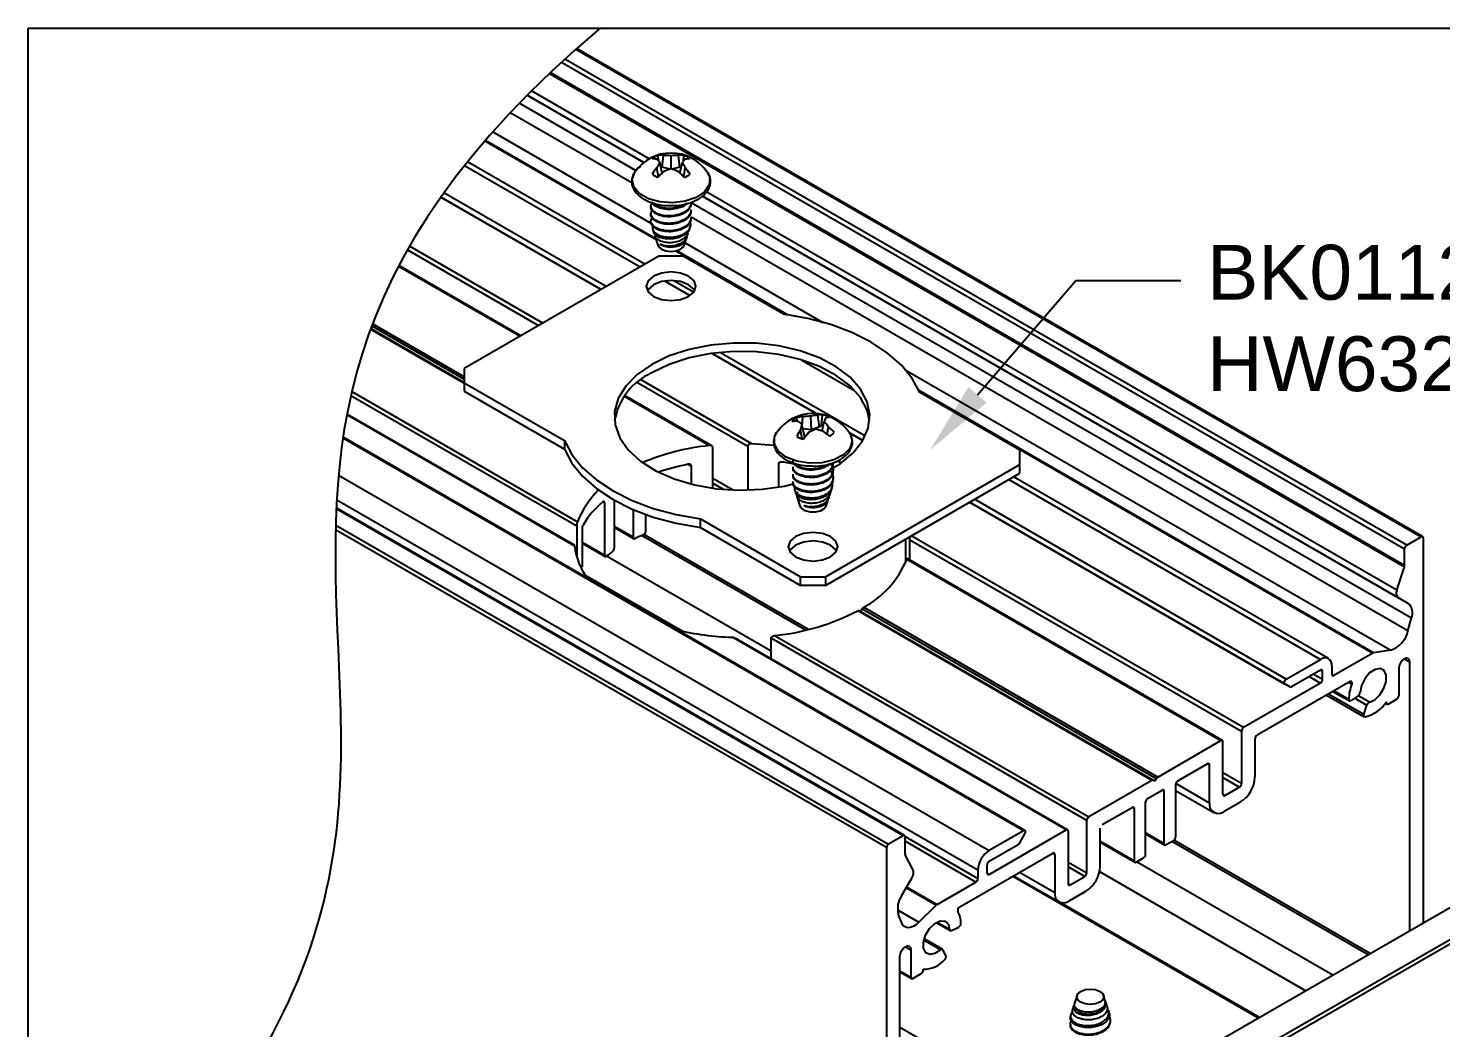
# Model space of a CAD drawing. Extents: x 0 to 7.35, y -6.94 to 0.
# Drawn here: x 0 to 4.839, y -3.426 to 0 of the extents above; entities that cross this region are included whole.
import ezdxf
from ezdxf import colors
from ezdxf.entities.mleader import LeaderData, LeaderLine
from ezdxf.math import Vec2, Vec3

# ---------------------------------------------------------------- set-up
doc = ezdxf.new("R2010")
doc.units = 0
doc.header["$LTSCALE"] = 0.5
doc.header["$MEASUREMENT"] = 0
for name, color, linetype in [('Dimension', 10, 'CONTINUOUS'), ('End Cap', 92, 'CONTINUOUS'), ('FAB DWG', 221, 'CONTINUOUS'), ('Hardware', 242, 'CONTINUOUS'), ('Housing', 150, 'CONTINUOUS')]:
    doc.layers.add(name, color=color, linetype=linetype)
doc.layers.add('Text-Unprinted', color=131, linetype='CONTINUOUS', plot=False)
doc.styles.get("Standard").update_dxf_attribs({"font": 'arial.ttf'})

msp = doc.modelspace()

# ---------------------------------------------------------------- linework, layer by layer
at = {"layer": 'Dimension', "transparency": 16777216}
msp.add_open_spline([(1.9588, 0), (1.0103, -0.8014), (1.0552, -2.1288), (1.1245, -3.4454), (0, -4.4331)], degree=3, dxfattribs=at)
at = {"layer": 'End Cap', "transparency": 16777216}
for p, q in [((5.9218, -2.4069), (4.0974, -3.4601)), ((4.1915, -3.5144), (6.0126, -2.4631)), ((6.0196, -2.4753), (4.1985, -3.5266))]:
    msp.add_line(p, q, dxfattribs=at)
at = {"layer": 'Hardware', "transparency": 16777216}
for p, q in [((2.1586, -0.5093), (2.1534, -0.4788)), ((2.1717, -0.4962), (2.1631, -0.4595)), ((2.1718, -0.4764), (2.1663, -0.4732)), ((2.1718, -0.4764), (2.1763, -0.4357)), ((2.1993, -0.4829), (2.1718, -0.4764)), ((2.2021, -0.482), (2.2021, -0.437)), ((2.2325, -0.4764), (2.205, -0.4829)), ((2.2325, -0.4764), (2.228, -0.4357)), ((2.2379, -0.4732), (2.2325, -0.4764)), ((2.2326, -0.4962), (2.2411, -0.4595)), ((2.2439, -0.4565), (2.2475, -0.4361)), ((2.2456, -0.5093), (2.2508, -0.4788)), ((2.3263, -0.4927), (2.3276, -0.4947)), ((2.1331, -0.6095), (2.1331, -0.6127)), ((2.2711, -0.5999), (2.2711, -0.5967)), ((2.2711, -0.6254), (2.2711, -0.6222)), ((2.1331, -0.635), (2.1331, -0.6382)), ((2.2711, -0.6509), (2.2711, -0.6478)), ((2.1393, -0.6899), (2.1423, -0.699)), ((2.1463, -0.7112), (2.1569, -0.7436)), ((2.2473, -0.7436), (2.254, -0.7232)), ((2.2566, -0.7152), (2.261, -0.7018)), ((2.2662, -0.6862), (2.268, -0.6804)), ((2.1597, -0.7813), (1.4933, -1.1659)), ((2.2446, -0.7813), (2.1597, -0.7813)), ((2.588, -0.9795), (2.2446, -0.7813)), ((1.4933, -1.1659), (1.4933, -1.2442)), ((1.4933, -1.2149), (1.8367, -1.4131)), ((1.4933, -1.2442), (1.8367, -1.4425)), ((3.3971, -1.4465), (3.0537, -1.2483)), ((2.6347, -1.3472), (2.6314, -1.3345)), ((2.6513, -1.3624), (2.6537, -1.3318)), ((2.6827, -1.3767), (2.6809, -1.3301)), ((2.7102, -1.3662), (2.7045, -1.3262)), ((2.7172, -1.3603), (2.7206, -1.3246)), ((2.7194, -1.3803), (2.7266, -1.348)), ((2.6512, -1.4071), (2.6453, -1.3765)), ((2.6594, -1.3965), (2.6499, -1.3565)), ((2.6827, -1.3767), (2.6539, -1.3732)), ((2.6594, -1.3965), (2.6552, -1.4082)), ((2.7102, -1.3662), (2.6827, -1.3767)), ((2.7172, -1.3603), (2.7102, -1.3662)), ((2.7372, -1.392), (2.741, -1.3659)), ((1.8367, -1.4131), (1.8367, -1.4425)), ((3.3971, -1.5248), (3.3971, -1.4465)), ((2.7307, -1.8801), (3.3971, -1.4955)), ((2.7573, -1.4934), (2.7573, -1.4902)), ((2.6193, -1.503), (2.6193, -1.5062)), ((2.6193, -1.5285), (2.6193, -1.5317)), ((2.7307, -1.9094), (3.3971, -1.5248)), ((2.7573, -1.5189), (2.7573, -1.5158)), ((2.7573, -1.5445), (2.7573, -1.5413)), ((2.6193, -1.554), (2.6193, -1.56)), ((2.6257, -1.5833), (2.6287, -1.5925)), ((2.7425, -1.6087), (2.7469, -1.5953)), ((2.752, -1.5798), (2.7539, -1.5739)), ((2.6327, -1.6047), (2.6431, -1.6364)), ((2.7335, -1.6364), (2.7399, -1.6167)), ((2.3024, -1.6819), (2.6458, -1.8801)), ((2.3024, -1.7112), (2.3024, -1.6819)), ((2.3024, -1.7112), (2.6458, -1.9094)), ((2.6458, -1.8801), (2.7307, -1.8801)), ((2.6458, -1.9094), (2.6458, -1.8801)), ((2.7307, -1.8801), (2.7307, -1.9094)), ((2.7307, -1.9094), (2.6458, -1.9094)), ((3.5932, -3.3146), (3.5844, -3.3416)), ((3.6896, -3.3329), (3.6836, -3.3146)), ((3.6956, -3.351), (3.6906, -3.3359)), ((3.5715, -3.381), (3.5706, -3.3836)), ((3.581, -3.352), (3.5774, -3.3631)), ((3.5864, -3.3538), (3.5864, -3.3546)), ((3.7026, -3.3724), (3.7001, -3.3649)), ((3.5694, -3.4136), (3.5694, -3.4168)), ((3.7074, -3.4041), (3.7074, -3.4009))]:
    msp.add_line(p, q, dxfattribs=at)
at = {"layer": 'Hardware', "transparency": 16777216, "flags": 128}
for points in [[(2.3276, -0.4947), (2.3348, -0.5118), (2.333, -0.5372), (2.317, -0.5609), (2.2886, -0.5802), (2.2507, -0.5932), (2.2077, -0.5985), (2.164, -0.5953), (2.1244, -0.5842), (2.0933, -0.5662), (2.074, -0.5434), (2.0685, -0.5182), (2.0775, -0.4933), (2.0779, -0.4927)], [(2.1569, -0.7436), (2.1596, -0.7489), (2.1696, -0.7575)], [(2.1696, -0.7575), (2.1845, -0.7632), (2.2021, -0.7653), (2.2197, -0.7632), (2.2347, -0.7575), (2.2446, -0.7489), (2.2473, -0.7436)], [(2.142, -0.8496), (2.1236, -0.8656), (2.1171, -0.8843), (2.1236, -0.9031), (2.142, -0.919), (2.1696, -0.9297), (2.2021, -0.9334), (2.2347, -0.9297), (2.2622, -0.919), (2.2807, -0.9031), (2.2871, -0.8843), (2.2807, -0.8656), (2.2622, -0.8496), (2.2347, -0.839), (2.2021, -0.8353), (2.1696, -0.839), (2.142, -0.8496)], [(2.2832, -0.899), (2.2807, -0.8949), (2.2622, -0.879), (2.2347, -0.8683), (2.2021, -0.8646), (2.1696, -0.8683), (2.142, -0.879)], [(2.142, -0.879), (2.1236, -0.8949), (2.121, -0.899)], [(3.0537, -1.2483), (3.0281, -1.2005), (2.9913, -1.1552), (2.944, -1.1133), (2.8871, -1.0756), (2.8218, -1.0428), (2.7492, -1.0155), (2.6708, -0.9943), (2.588, -0.9795)], [(2.7559, -1.507), (2.781, -1.4925), (2.8257, -1.4553), (2.8581, -1.4141), (2.8773, -1.3702), (2.8826, -1.325), (2.8738, -1.28), (2.8512, -1.2367), (2.8156, -1.1964), (2.7681, -1.1603), (2.7102, -1.1298), (2.6438, -1.1057), (2.571, -1.0889), (2.4942, -1.0798), (2.4158, -1.0788), (2.3383, -1.0858), (2.2643, -1.1008), (2.196, -1.1231), (2.1358, -1.1522)], [(2.882, -1.3454), (2.8738, -1.3094), (2.8512, -1.266), (2.8156, -1.2257), (2.7681, -1.1897), (2.7102, -1.1591), (2.6438, -1.135), (2.571, -1.1182), (2.4942, -1.1091), (2.4158, -1.1081), (2.3383, -1.1152), (2.2643, -1.1301), (2.196, -1.1525), (2.1358, -1.1815)], [(2.1358, -1.1522), (2.0856, -1.1869), (2.0469, -1.2263), (2.021, -1.269), (2.0087, -1.3137), (2.0104, -1.359), (2.0262, -1.4033), (2.0554, -1.4453), (2.0971, -1.4837), (2.15, -1.5171), (2.2124, -1.5445), (2.2823, -1.565), (2.3574, -1.5781), (2.4354, -1.5831), (2.5136, -1.5801), (2.5897, -1.569), (2.6206, -1.5609)], [(2.8174, -1.394), (2.822, -1.4154), (2.814, -1.4404), (2.7924, -1.4625), (2.7595, -1.4794), (2.7189, -1.4892), (2.6749, -1.4909), (2.6325, -1.4842), (2.596, -1.47), (2.5696, -1.4496), (2.556, -1.4255), (2.5567, -1.4001), (2.5641, -1.3854)], [(2.8125, -1.3854), (2.8155, -1.3903), (2.8174, -1.394)], [(1.8367, -1.4131), (1.8623, -1.4609), (1.8991, -1.5062), (1.9464, -1.548), (2.0033, -1.5858), (2.0686, -1.6186), (2.1412, -1.6459), (2.2196, -1.6671), (2.3024, -1.6819)], [(1.8367, -1.4425), (1.8623, -1.4902), (1.8991, -1.5355), (1.9464, -1.5774), (2.0033, -1.6151), (2.0686, -1.6479), (2.1412, -1.6752), (2.2196, -1.6964), (2.3024, -1.7112)], [(2.6624, -1.6534), (2.679, -1.6574), (2.6969, -1.6575), (2.7136, -1.6536), (2.7263, -1.6463), (2.7333, -1.6368), (2.7335, -1.6364)], [(2.6282, -1.7424), (2.6097, -1.7583), (2.6033, -1.7771), (2.6097, -1.7958), (2.6282, -1.8117), (2.6557, -1.8224), (2.6883, -1.8261), (2.7208, -1.8224), (2.7484, -1.8117), (2.7668, -1.7958), (2.7733, -1.7771), (2.7668, -1.7583), (2.7484, -1.7424), (2.7208, -1.7317), (2.6883, -1.728), (2.6557, -1.7317), (2.6282, -1.7424)], [(2.6282, -1.7717), (2.6097, -1.7876), (2.6071, -1.7917)], [(2.7694, -1.7917), (2.7668, -1.7876), (2.7484, -1.7717), (2.7208, -1.7611), (2.6883, -1.7573), (2.6557, -1.7611), (2.6282, -1.7717)], [(3.671, -3.3008), (3.6809, -3.3094), (3.6844, -3.3196), (3.6809, -3.3297), (3.671, -3.3383), (3.656, -3.3441), (3.6384, -3.3461), (3.6208, -3.3441), (3.6059, -3.3383), (3.5959, -3.3297), (3.5924, -3.3196), (3.5959, -3.3094), (3.6059, -3.3008), (3.6208, -3.295), (3.6384, -3.293), (3.656, -3.295), (3.671, -3.3008)]]:
    msp.add_lwpolyline(points, dxfattribs=at)
at = {"layer": 'Hardware', "transparency": 16777216}
for centre, radius, start, end in [((2.2021, -0.5787), 0.151, 34.6954, 145.3046), ((2.168, -0.5095), 0.0742, 83.6276, 98.756), ((2.2362, -0.5095), 0.0742, 81.244, 96.3724), ((2.1837, -0.5057), 0.0746, 111.1716, 128.8108), ((2.14, -0.5119), 0.0644, 77.9581, 92.7317), ((2.2966, -0.6072), 0.1924, 138.1029, 146.1149), ((2.0875, -0.519), 0.0962, 38.1959, 46.7537), ((2.3063, -0.5437), 0.1661, 149.5431, 156.9856), ((2.1824, -0.575), 0.1394, 81.8679, 92.5198), ((2.2692, -0.6954), 0.2237, 107.4545, 114.5524), ((2.2219, -0.575), 0.1394, 87.4802, 98.1321), ((2.135, -0.6954), 0.2237, 65.4476, 72.5455), ((2.3168, -0.519), 0.0962, 133.2463, 141.8041), ((2.098, -0.5437), 0.1661, 23.0144, 30.4569), ((2.2206, -0.5057), 0.0746, 51.1892, 68.8284), ((2.2643, -0.5119), 0.0644, 87.2683, 102.0419), ((2.1076, -0.6072), 0.1924, 33.8851, 41.8971), ((2.1837, -0.4418), 0.0746, 231.1892, 248.8284), ((2.3755, -0.7116), 0.2965, 132.217, 137.5485), ((2.0287, -0.7116), 0.2965, 42.4515, 47.783), ((2.2206, -0.4418), 0.0746, 291.1716, 308.8108), ((2.2024, -0.6701), 0.0799, 240.7516, 295.3628), ((2.2239, -1.3814), 0.2184, 113.7705, 170.5076), ((2.6883, -1.4714), 0.151, 34.6954, 145.3046), ((2.6586, -1.3824), 0.0551, 119.5929, 141.2189), ((2.6286, -1.4395), 0.0926, 85.7082, 98.054), ((2.6543, -1.4301), 0.0983, 90.3505, 103.4688), ((2.5892, -1.435), 0.0992, 52.2725, 62.1698), ((2.6766, -1.4848), 0.1548, 88.4046, 98.5129), ((2.7126, -1.4458), 0.1199, 93.8648, 105.3048), ((2.7173, -1.3755), 0.051, 86.377, 104.6219), ((2.6974, -1.4179), 0.0962, 61.1861, 76.0725), ((2.915, -1.4184), 0.2011, 156.0171, 159.5196), ((2.6158, -1.4517), 0.1517, 34.4162, 43.1084), ((2.7466, -1.3739), 0.0404, 94.0209, 112.3689), ((2.8241, -1.4896), 0.2116, 147.69, 154.7409), ((2.6791, -1.3151), 0.0962, 241.1861, 256.0725), ((2.8657, -1.4171), 0.2241, 164.302, 169.5626), ((2.9534, -1.615), 0.3622, 140.98, 145.2185), ((2.7907, -1.5799), 0.2264, 114.8213, 121.5917), ((2.6548, -1.5892), 0.2187, 71.8652, 79.2344), ((2.6937, -1.4412), 0.0843, 69.3649, 73.8148), ((2.575, -1.5966), 0.2611, 49.3261, 55.505), ((2.6241, -1.5069), 0.1831, 41.6653, 50.3275), ((2.7179, -1.3507), 0.0551, 299.5929, 321.2189), ((2.6693, -1.6261), 0.0282, 201.4021, 255.9577), ((2.6878, -1.564), 0.0788, 246.7814, 301.9076), ((3.6674, -3.338), 0.0227, 296.2089, 12.9058), ((3.5929, -3.391), 0.0235, 161.6207, 186.7232)]:
    msp.add_arc(centre, radius, start, end, dxfattribs=at)
for points, knots in [([(2.0979, -0.4733), (2.0966, -0.4741), (2.0851, -0.4806), (2.0733, -0.4976), (2.065, -0.523), (2.0702, -0.5485), (2.0868, -0.5712), (2.1132, -0.5898), (2.1481, -0.6023), (2.1769, -0.6082), (2.1925, -0.6076), (2.1945, -0.6075)], [0, 0, 0, 0, 0.0186088, 0.1641351, 0.2911291, 0.4254508, 0.5576173, 0.6950227, 0.8370815, 0.9795225, 1, 1, 1, 1]), ([(2.1603, -0.4565), (2.1601, -0.4554), (2.1589, -0.4486), (2.1577, -0.4418), (2.1567, -0.4361)], [0, 0, 0, 0, 0.160299, 1, 1, 1, 1]), ([(2.1945, -0.6075), (2.2062, -0.6076), (2.2318, -0.6077), (2.269, -0.5988), (2.3021, -0.5834), (2.3255, -0.5626), (2.3376, -0.5379), (2.3383, -0.5139), (2.33, -0.5006), (2.3266, -0.4952)], [0, 0, 0, 0, 0.133436, 0.289698, 0.446963, 0.605898, 0.746971, 0.897236, 1, 1, 1, 1]), ([(2.2711, -0.5999), (2.27, -0.6057), (2.268, -0.6173), (2.252, -0.632), (2.2292, -0.6424), (2.2021, -0.6473), (2.1751, -0.6456), (2.1518, -0.6384), (2.1376, -0.6269), (2.1314, -0.6172), (2.1332, -0.6127), (2.1332, -0.6127)], [0, 0, 0, 0, 0.125929, 0.250016, 0.374103, 0.501465, 0.623764, 0.750016, 0.876268, 0.998566, 1, 1, 1, 1]), ([(2.2711, -0.6254), (2.27, -0.6312), (2.268, -0.6428), (2.252, -0.6575), (2.2292, -0.668), (2.2021, -0.6728), (2.1751, -0.6711), (2.1518, -0.6639), (2.1376, -0.6524), (2.1314, -0.6427), (2.1332, -0.6382), (2.1332, -0.6382)], [0, 0, 0, 0, 0.125929, 0.250016, 0.374103, 0.501465, 0.623764, 0.750016, 0.876268, 0.998566, 1, 1, 1, 1]), ([(2.2711, -0.5967), (2.27, -0.6025), (2.268, -0.6141), (2.252, -0.6288), (2.2292, -0.6392), (2.2022, -0.6441), (2.1751, -0.6424), (2.152, -0.6352), (2.1369, -0.6237), (2.131, -0.6101), (2.1355, -0.602), (2.1375, -0.5982)], [0, 0, 0, 0, 0.114105, 0.226541, 0.338977, 0.454381, 0.565196, 0.679594, 0.793992, 0.904807, 1, 1, 1, 1]), ([(2.2711, -0.6222), (2.27, -0.628), (2.268, -0.6396), (2.252, -0.6543), (2.2292, -0.6648), (2.2022, -0.6696), (2.1751, -0.6679), (2.152, -0.6607), (2.1369, -0.6492), (2.131, -0.6357), (2.1355, -0.6275), (2.1375, -0.6237)], [0, 0, 0, 0, 0.114105, 0.226541, 0.338977, 0.454381, 0.565196, 0.679594, 0.793992, 0.904807, 1, 1, 1, 1]), ([(2.2586, -0.5984), (2.2562, -0.6009), (2.2493, -0.6085), (2.2289, -0.6168), (2.2023, -0.6218), (2.1749, -0.6201), (2.1524, -0.6129), (2.1386, -0.6037), (2.1367, -0.5971), (2.1362, -0.5953)], [0, 0, 0, 0, 0.086174, 0.253931, 0.426117, 0.591457, 0.762141, 0.932825, 1, 1, 1, 1]), ([(2.2522, -0.6014), (2.2518, -0.6018), (2.2465, -0.607), (2.2286, -0.6135), (2.2023, -0.6186), (2.1751, -0.6168), (2.1516, -0.6099), (2.1428, -0.6017), (2.1384, -0.5976)], [0, 0, 0, 0, 0.0163842, 0.2115655, 0.4118993, 0.6042675, 0.8028541, 1, 1, 1, 1]), ([(2.2711, -0.6509), (2.27, -0.6568), (2.268, -0.6683), (2.252, -0.6831), (2.2292, -0.6935), (2.2021, -0.6983), (2.1751, -0.6966), (2.1518, -0.6894), (2.1376, -0.6779), (2.1314, -0.6682), (2.1332, -0.6638), (2.1332, -0.6637)], [0, 0, 0, 0, 0.125929, 0.250016, 0.374103, 0.501465, 0.623764, 0.750016, 0.876268, 0.998566, 1, 1, 1, 1]), ([(2.2711, -0.6477), (2.27, -0.6536), (2.268, -0.6651), (2.252, -0.6799), (2.2292, -0.6903), (2.2022, -0.6951), (2.1751, -0.6934), (2.152, -0.6863), (2.1369, -0.6747), (2.131, -0.6612), (2.1355, -0.653), (2.1375, -0.6493)], [0, 0, 0, 0, 0.114105, 0.226541, 0.338977, 0.454381, 0.565196, 0.679594, 0.793992, 0.904807, 1, 1, 1, 1]), ([(2.1398, -0.6784), (2.1395, -0.679), (2.1369, -0.683), (2.139, -0.6913), (2.1466, -0.7019), (2.1611, -0.7102), (2.1803, -0.7154), (2.2022, -0.7166), (2.2244, -0.7134), (2.2442, -0.7061), (2.2597, -0.6954), (2.2684, -0.6822), (2.2709, -0.6708), (2.268, -0.6648), (2.2672, -0.6633)], [0, 0, 0, 0, 0.013832, 0.106811, 0.199678, 0.294132, 0.388835, 0.483454, 0.579421, 0.675847, 0.772213, 0.869693, 0.96784, 1, 1, 1, 1]), ([(2.2655, -0.6859), (2.2643, -0.6894), (2.2613, -0.6976), (2.2487, -0.7084), (2.2305, -0.7172), (2.2092, -0.7222), (2.1875, -0.7227), (2.1676, -0.7191), (2.1526, -0.7122), (2.144, -0.7049), (2.1433, -0.7001), (2.1431, -0.6988)], [0, 0, 0, 0, 0.092827, 0.219103, 0.345319, 0.468376, 0.591571, 0.714714, 0.834915, 0.955029, 1, 1, 1, 1]), ([(2.1466, -0.7112), (2.1467, -0.7116), (2.1468, -0.7152), (2.1533, -0.7218), (2.1655, -0.7291), (2.1827, -0.7336), (2.2022, -0.7346), (2.2219, -0.7316), (2.2398, -0.725), (2.253, -0.7153), (2.2602, -0.707), (2.2606, -0.7022), (2.2607, -0.7017)], [0, 0, 0, 0, 0.014888, 0.132648, 0.252677, 0.373069, 0.493329, 0.615512, 0.738359, 0.861115, 0.985452, 1, 1, 1, 1]), ([(2.2559, -0.715), (2.2553, -0.7172), (2.2536, -0.7235), (2.2442, -0.7327), (2.2295, -0.7409), (2.2116, -0.746), (2.1931, -0.7474), (2.1759, -0.7453), (2.1674, -0.7416), (2.1633, -0.7399)], [0, 0, 0, 0, 0.08427, 0.241288, 0.398255, 0.551499, 0.704037, 0.856546, 1, 1, 1, 1]), ([(2.2366, -0.7423), (2.2408, -0.7395), (2.2491, -0.734), (2.2523, -0.7267), (2.2539, -0.7231)], [0, 0, 0, 0, 0.510845, 1, 1, 1, 1]), ([(2.5745, -1.375), (2.5718, -1.3772), (2.5615, -1.3855), (2.5533, -1.4051), (2.5525, -1.431), (2.5652, -1.4555), (2.5878, -1.4758), (2.6197, -1.4908), (2.6517, -1.4993), (2.6722, -1.4996), (2.6791, -1.4997)], [0, 0, 0, 0, 0.049717, 0.187777, 0.334927, 0.47682, 0.620985, 0.771666, 0.924178, 1, 1, 1, 1]), ([(2.6791, -1.4997), (2.6859, -1.5002), (2.7064, -1.5016), (2.7403, -1.4957), (2.7761, -1.4831), (2.8043, -1.4637), (2.8211, -1.4393), (2.8257, -1.4145), (2.8192, -1.4007), (2.8167, -1.3954)], [0, 0, 0, 0, 0.081571, 0.244213, 0.407612, 0.572553, 0.738567, 0.89867, 1, 1, 1, 1]), ([(2.746, -1.4917), (2.7458, -1.492), (2.7422, -1.4976), (2.7265, -1.5058), (2.7018, -1.5138), (2.674, -1.515), (2.6484, -1.5106), (2.6295, -1.5008), (2.6195, -1.4898), (2.6204, -1.483), (2.6206, -1.4807)], [0, 0, 0, 0, 0.00967, 0.161319, 0.316972, 0.466436, 0.620731, 0.775027, 0.924491, 1, 1, 1, 1]), ([(2.7559, -1.4902), (2.7561, -1.4933), (2.7569, -1.502), (2.7465, -1.5156), (2.7273, -1.5284), (2.7016, -1.5361), (2.674, -1.5374), (2.6484, -1.5329), (2.6295, -1.5232), (2.6195, -1.5121), (2.6204, -1.5053), (2.6206, -1.503)], [0, 0, 0, 0, 0.065577, 0.189664, 0.313751, 0.441114, 0.563412, 0.689664, 0.815916, 0.938215, 1, 1, 1, 1]), ([(2.746, -1.4917), (2.746, -1.4917), (2.7522, -1.4958), (2.7572, -1.5075), (2.7578, -1.5248), (2.7468, -1.5411), (2.7272, -1.5539), (2.7016, -1.5616), (2.674, -1.5629), (2.6484, -1.5584), (2.6295, -1.5487), (2.6195, -1.5377), (2.6204, -1.5308), (2.6206, -1.5285)], [0, 0, 0, 0, 0.000013, 0.103297, 0.210858, 0.315652, 0.420447, 0.528007, 0.631291, 0.737914, 0.844537, 0.947821, 1, 1, 1, 1]), ([(2.7559, -1.4934), (2.7561, -1.4965), (2.7569, -1.5052), (2.7465, -1.5188), (2.7273, -1.5315), (2.7016, -1.5393), (2.674, -1.5406), (2.6484, -1.5361), (2.6295, -1.5264), (2.6195, -1.5153), (2.6204, -1.5085), (2.6206, -1.5062)], [0, 0, 0, 0, 0.065577, 0.189664, 0.313751, 0.441114, 0.563412, 0.689664, 0.815916, 0.938215, 1, 1, 1, 1]), ([(2.7366, -1.4952), (2.7334, -1.4976), (2.724, -1.5044), (2.7014, -1.5104), (2.674, -1.5119), (2.6488, -1.5073), (2.6316, -1.4996), (2.6273, -1.4932), (2.626, -1.4912)], [0, 0, 0, 0, 0.106947, 0.310798, 0.506544, 0.708617, 0.91069, 1, 1, 1, 1]), ([(2.746, -1.5172), (2.746, -1.5172), (2.7522, -1.5213), (2.7572, -1.5331), (2.7578, -1.5503), (2.7468, -1.5666), (2.7272, -1.5794), (2.7016, -1.5871), (2.674, -1.5884), (2.6484, -1.5839), (2.6295, -1.5742), (2.6195, -1.5632), (2.6204, -1.5563), (2.6206, -1.554)], [0, 0, 0, 0, 0.000013, 0.103297, 0.210858, 0.315652, 0.420447, 0.528007, 0.631291, 0.737914, 0.844537, 0.947821, 1, 1, 1, 1]), ([(2.7559, -1.5189), (2.7561, -1.522), (2.7569, -1.5307), (2.7465, -1.5443), (2.7273, -1.5571), (2.7016, -1.5648), (2.674, -1.5661), (2.6484, -1.5616), (2.6295, -1.5519), (2.6195, -1.5409), (2.6204, -1.534), (2.6206, -1.5317)], [0, 0, 0, 0, 0.065577, 0.189664, 0.313751, 0.441114, 0.563412, 0.689664, 0.815916, 0.938215, 1, 1, 1, 1]), ([(2.7559, -1.5445), (2.7561, -1.5475), (2.7569, -1.5562), (2.7465, -1.5698), (2.7273, -1.5826), (2.7016, -1.5903), (2.674, -1.5916), (2.6484, -1.5871), (2.6295, -1.5774), (2.6195, -1.5664), (2.6204, -1.5595), (2.6206, -1.5572)], [0, 0, 0, 0, 0.065577, 0.189664, 0.313751, 0.441114, 0.563412, 0.689664, 0.815916, 0.938215, 1, 1, 1, 1]), ([(2.6265, -1.5716), (2.6256, -1.5743), (2.6236, -1.5807), (2.6288, -1.5908), (2.6404, -1.6003), (2.6577, -1.6069), (2.6787, -1.6098), (2.7009, -1.6087), (2.722, -1.6031), (2.7396, -1.5937), (2.7514, -1.5815), (2.7566, -1.5687), (2.7543, -1.5606), (2.7534, -1.5571)], [0, 0, 0, 0, 0.068358, 0.161762, 0.255054, 0.349939, 0.445076, 0.540127, 0.636532, 0.733399, 0.830207, 0.928132, 1, 1, 1, 1]), ([(2.7515, -1.5796), (2.7514, -1.5805), (2.7507, -1.5861), (2.7424, -1.5956), (2.7272, -1.6063), (2.7073, -1.6135), (2.6856, -1.6164), (2.6645, -1.615), (2.6467, -1.61), (2.6336, -1.6021), (2.6304, -1.5955), (2.6289, -1.5924)], [0, 0, 0, 0, 0.022116, 0.148998, 0.275818, 0.399464, 0.52325, 0.646983, 0.76776, 0.88845, 1, 1, 1, 1]), ([(2.6359, -1.5899), (2.6352, -1.5905), (2.6317, -1.5941), (2.6312, -1.6016), (2.6352, -1.6112), (2.6458, -1.6196), (2.6611, -1.6253), (2.6797, -1.6278), (2.6996, -1.6267), (2.7184, -1.6216), (2.7342, -1.6131), (2.7444, -1.6022), (2.749, -1.5928), (2.7479, -1.5878), (2.7477, -1.5869)], [0, 0, 0, 0, 0.021819, 0.11541, 0.209096, 0.302643, 0.397992, 0.49363, 0.589163, 0.686224, 0.783812, 0.881327, 0.980099, 1, 1, 1, 1]), ([(2.7425, -1.6087), (2.7406, -1.6126), (2.7368, -1.6206), (2.7241, -1.6302), (2.7077, -1.6372), (2.6895, -1.6406), (2.6714, -1.6404), (2.6615, -1.6377), (2.6567, -1.6364)], [0, 0, 0, 0, 0.168483, 0.340513, 0.508462, 0.675637, 0.842781, 1, 1, 1, 1]), ([(2.7393, -1.6099), (2.7395, -1.6122), (2.7401, -1.619), (2.7347, -1.6262), (2.7301, -1.6303), (2.7295, -1.6309)], [0, 0, 0, 0, 0.312854, 0.904721, 1, 1, 1, 1]), ([(2.7295, -1.6309), (2.7329, -1.6277), (2.7388, -1.622), (2.7399, -1.6153), (2.7403, -1.6124)], [0, 0, 0, 0, 0.5705809, 1, 1, 1, 1]), ([(3.5841, -3.3473), (3.5826, -3.3496), (3.579, -3.355), (3.5811, -3.3642), (3.5892, -3.3732), (3.6031, -3.3796), (3.6207, -3.383), (3.64, -3.3828), (3.6588, -3.3785), (3.6748, -3.371), (3.6866, -3.3608), (3.6919, -3.3489), (3.6929, -3.3401), (3.6906, -3.3361), (3.6904, -3.3359)], [0, 0, 0, 0, 0.072133, 0.168254, 0.264325, 0.357919, 0.451446, 0.544931, 0.636103, 0.727034, 0.817936, 0.906681, 0.995018, 1, 1, 1, 1]), ([(3.5864, -3.3546), (3.5864, -3.3547), (3.5851, -3.3579), (3.5897, -3.365), (3.6005, -3.3733), (3.618, -3.3783), (3.6385, -3.3792), (3.6589, -3.3751), (3.6763, -3.3669), (3.6876, -3.3554), (3.692, -3.3441), (3.6895, -3.3377), (3.6887, -3.3358)], [0, 0, 0, 0, 0.001355, 0.116874, 0.236157, 0.355439, 0.470958, 0.591299, 0.708521, 0.825742, 0.946083, 1, 1, 1, 1]), ([(3.5778, -3.3976), (3.5768, -3.3984), (3.5704, -3.4029), (3.5681, -3.4137), (3.5729, -3.4277), (3.5884, -3.4394), (3.6113, -3.4466), (3.6385, -3.4482), (3.6655, -3.4434), (3.6885, -3.433), (3.7037, -3.4182), (3.7096, -3.4012), (3.7049, -3.3905), (3.7027, -3.3855)], [0, 0, 0, 0, 0.020207, 0.120808, 0.217409, 0.317132, 0.416856, 0.513457, 0.614057, 0.712071, 0.810084, 0.910685, 1, 1, 1, 1]), ([(3.7017, -3.3726), (3.7027, -3.3751), (3.7053, -3.3822), (3.7016, -3.3943), (3.6913, -3.407), (3.6746, -3.4169), (3.6537, -3.4234), (3.6309, -3.4256), (3.6086, -3.4232), (3.5894, -3.417), (3.5756, -3.4074), (3.5706, -3.3989), (3.5697, -3.3943), (3.5696, -3.3938)], [0, 0, 0, 0, 0.055941, 0.157108, 0.258759, 0.360347, 0.463109, 0.566574, 0.670002, 0.774361, 0.879639, 0.984904, 1, 1, 1, 1]), ([(3.5771, -3.3729), (3.5763, -3.3735), (3.5715, -3.3774), (3.5696, -3.3863), (3.5727, -3.398), (3.5838, -3.4082), (3.601, -3.4154), (3.6221, -3.4189), (3.6448, -3.418), (3.6664, -3.4125), (3.6845, -3.4033), (3.6969, -3.3912), (3.7027, -3.3777), (3.7007, -3.369), (3.6997, -3.365)], [0, 0, 0, 0, 0.018493, 0.111675, 0.204951, 0.297935, 0.388922, 0.480028, 0.570993, 0.659791, 0.748728, 0.837622, 0.924291, 1, 1, 1, 1]), ([(3.6948, -3.3512), (3.6957, -3.3535), (3.6981, -3.3598), (3.6948, -3.3707), (3.6856, -3.3822), (3.6707, -3.3912), (3.6521, -3.3972), (3.6317, -3.3993), (3.6118, -3.3973), (3.5946, -3.3918), (3.5822, -3.3834), (3.5757, -3.3732), (3.577, -3.3664), (3.5776, -3.3631)], [0, 0, 0, 0, 0.051577, 0.144919, 0.238768, 0.332547, 0.427535, 0.523258, 0.61894, 0.715576, 0.813171, 0.910751, 1, 1, 1, 1]), ([(3.6775, -3.3584), (3.6732, -3.3611), (3.6647, -3.3666), (3.6476, -3.3715), (3.6296, -3.373), (3.6123, -3.3708), (3.5976, -3.3657), (3.5875, -3.3581), (3.5828, -3.3495), (3.5843, -3.3441), (3.5849, -3.3418)], [0, 0, 0, 0, 0.126933, 0.254203, 0.38216, 0.509983, 0.639778, 0.77057, 0.901277, 1, 1, 1, 1]), ([(3.5695, -3.4168), (3.5695, -3.4169), (3.5677, -3.4214), (3.5739, -3.431), (3.5881, -3.4426), (3.6114, -3.4497), (3.6385, -3.4514), (3.6655, -3.4466), (3.6883, -3.4362), (3.7043, -3.4214), (3.7064, -3.4099), (3.7074, -3.404)], [0, 0, 0, 0, 0.001434, 0.123732, 0.249984, 0.376236, 0.498535, 0.625897, 0.749984, 0.874071, 1, 1, 1, 1])]:
    msp.add_open_spline(points, degree=3, knots=knots, dxfattribs=at)
at = {"layer": 'Housing', "transparency": 16777216}
for p, q in [((1.8763, -0.0715), (4.7716, -1.7429)), ((4.7766, -1.7424), (1.8786, -0.0694)), ((1.8268, -0.1164), (4.715, -1.7837)), ((4.7221, -1.7714), (1.8377, -0.1063)), ((1.7856, -0.1548), (4.7143, -1.8456)), ((4.715, -1.8417), (1.7884, -0.1522)), ((1.7095, -0.2293), (2.1089, -0.4599)), ((2.1089, -0.4599), (1.7095, -0.2293)), ((2.1271, -0.4476), (1.7239, -0.2148)), ((2.0673, -0.5304), (1.6509, -0.29)), ((1.6823, -0.257), (2.0813, -0.4873)), ((1.5645, -0.3858), (2.1505, -0.724)), ((2.1496, -0.7212), (1.5659, -0.3842)), ((1.5912, -0.3553), (2.1328, -0.6679)), ((1.4946, -0.4703), (2.0965, -0.8177)), ((2.1127, -0.8084), (1.5048, -0.4575)), ((1.4136, -0.5786), (1.9622, -0.8953)), ((1.9622, -0.8953), (1.4136, -0.5786)), ((1.9793, -0.8854), (1.4235, -0.5646)), ((2.3098, -0.5758), (4.6922, -1.9512)), ((4.7275, -1.9716), (2.3098, -0.5758)), ((4.688, -1.926), (2.3241, -0.5613)), ((2.271, -0.5968), (4.7382, -2.0211)), ((4.7264, -2.0654), (2.271, -0.648)), ((1.2989, -0.7593), (1.7482, -1.0188)), ((1.7624, -1.0106), (1.3059, -0.7471)), ((2.2186, -0.7634), (2.5954, -0.9808)), ((2.6011, -0.9819), (2.2213, -0.7626)), ((2.25, -0.7356), (2.7223, -1.0083)), ((1.2685, -0.8153), (1.6846, -1.0555)), ((1.6875, -1.0538), (1.2699, -0.8127)), ((2.1818, -0.8669), (2.2661, -0.9156)), ((2.2791, -0.9045), (2.2119, -0.8657)), ((1.4933, -1.1947), (1.1792, -1.0134)), ((1.4933, -1.2178), (1.1721, -1.0324)), ((1.1731, -1.0296), (1.4933, -1.2144)), ((1.1766, -1.0201), (1.4933, -1.2029)), ((2.8656, -1.3971), (2.3719, -1.1121)), ((2.3424, -1.1148), (2.6992, -1.3208)), ((2.6992, -1.3208), (2.3424, -1.1148)), ((2.6502, -1.1373), (2.8286, -1.2403)), ((2.4793, -1.4245), (2.0968, -1.2037)), ((3.0039, -1.1708), (4.6675, -2.1312)), ((1.1082, -1.2453), (1.8811, -1.6914)), ((2.0847, -1.213), (2.4645, -1.4322)), ((4.6081, -2.1405), (3.0497, -1.2408)), ((3.0514, -1.2441), (4.6057, -2.1414)), ((1.8789, -1.7065), (1.1049, -1.2597)), ((2.0413, -1.2614), (2.3337, -1.4302)), ((2.342, -1.4316), (2.043, -1.259)), ((1.8712, -1.7755), (1.0913, -1.3253)), ((1.8707, -1.7719), (1.0919, -1.3222)), ((3.4142, -2.75), (1.0784, -1.4015)), ((2.8131, -1.3865), (2.8587, -1.4128)), ((2.8587, -1.4128), (2.8131, -1.3865)), ((3.4092, -2.7505), (1.0779, -1.4046)), ((2.3456, -1.576), (2.3456, -1.4371)), ((2.4645, -1.4322), (2.4645, -1.582)), ((2.2611, -1.4944), (2.2717, -1.5006)), ((2.5697, -1.493), (2.5697, -1.5719)), ((1.0629, -1.5314), (3.292, -2.8182)), ((2.2717, -1.5619), (2.2717, -1.5006)), ((2.4121, -1.5816), (2.3456, -1.5432)), ((3.3592, -1.5467), (4.4269, -2.163)), ((4.4544, -2.1603), (3.3753, -1.5374)), ((2.3456, -1.5596), (2.3802, -1.5795)), ((3.0017, -2.767), (1.0553, -1.6433)), ((3.2531, -2.8855), (1.0567, -1.6176)), ((1.9741, -1.6267), (1.9683, -1.6234)), ((1.9741, -1.6267), (1.9741, -1.8064)), ((2.008, -1.7811), (2.008, -1.6175)), ((3.2249, -1.6242), (4.3046, -2.2475)), ((4.3223, -2.2577), (3.2249, -1.6242)), ((4.3096, -2.2307), (3.2419, -1.6144)), ((2.9967, -2.7675), (1.0552, -1.6466)), ((2.0717, -1.649), (2.0717, -1.7443)), ((2.1155, -1.7247), (2.1155, -1.6655)), ((2.9402, -2.8083), (1.0528, -1.7187)), ((1.0532, -1.7026), (2.9472, -2.796)), ((1.8789, -1.7065), (1.8789, -1.8133)), ((1.897, -1.7169), (1.897, -1.8476)), ((2.0717, -1.7443), (2.008, -1.7076)), ((2.008, -1.711), (2.0739, -1.749)), ((2.6627, -2.0631), (2.1012, -1.7389)), ((2.673, -2.0606), (2.1093, -1.7351)), ((4.1635, -2.3967), (3.0251, -1.7395)), ((1.897, -1.7619), (1.9741, -1.8064)), ((1.897, -1.7652), (1.9758, -1.8107)), ((3.0065, -1.8277), (3.0065, -1.7502)), ((3.0199, -1.7529), (4.1564, -2.409)), ((3.0199, -1.8229), (3.0199, -1.7529)), ((4.715, -1.8417), (4.715, -1.7837)), ((4.7221, -1.7714), (4.7716, -1.7429)), ((4.7786, -1.747), (4.7786, -3.0669)), ((2.5448, -2.1348), (1.9807, -1.8092)), ((3.0093, -1.8202), (4.0857, -2.4416)), ((4.0907, -2.4411), (3.0109, -1.8178)), ((1.9071, -1.8728), (2.2425, -2.0665)), ((4.688, -1.926), (4.7143, -1.8456)), ((4.7275, -1.9716), (4.6922, -1.9512)), ((3.8494, -2.578), (2.8417, -1.9962)), ((2.8468, -1.9958), (3.8544, -2.5775)), ((2.8568, -1.99), (3.8644, -2.5717)), ((3.8694, -2.5665), (2.8617, -1.9847)), ((4.7264, -2.0654), (4.7382, -2.0211)), ((3.5554, -2.7478), (2.4111, -2.0872)), ((3.5604, -2.7473), (2.4216, -2.0899)), ((3.6261, -2.7151), (2.5448, -2.0909)), ((2.5448, -2.161), (2.5448, -2.0909)), ((2.5567, -2.0815), (3.6331, -2.7029)), ((4.3096, -2.2307), (4.4269, -2.163)), ((4.6057, -2.1414), (4.4728, -2.2181)), ((4.6675, -2.1312), (4.6081, -2.1405)), ((4.7139, -2.1611), (4.7327, -2.1719)), ((4.7327, -3.0934), (4.7327, -2.1719)), ((4.4269, -2.1997), (4.3273, -2.2572)), ((4.388, -2.2222), (4.4269, -2.2446)), ((4.4339, -2.2324), (4.4021, -2.214)), ((4.4269, -2.1997), (4.4339, -2.2038)), ((4.4339, -2.2324), (4.4339, -2.2038)), ((4.4658, -2.1855), (4.4658, -2.214)), ((4.4728, -2.2181), (4.4658, -2.214)), ((4.6951, -2.1936), (4.6951, -2.2875)), ((4.4269, -2.2446), (4.1635, -2.3967)), ((4.528, -2.2393), (4.2094, -2.4232)), ((4.3223, -2.2577), (4.3046, -2.2475)), ((4.4696, -2.273), (4.5257, -2.3054)), ((4.5236, -2.3008), (4.4726, -2.2713)), ((4.5237, -2.2418), (4.5342, -2.2479)), ((4.4478, -2.2857), (4.5767, -2.3601)), ((4.5753, -2.3517), (4.4543, -2.2819)), ((4.5561, -2.2877), (4.5313, -2.3045)), ((4.5444, -2.2956), (4.5858, -2.3196)), ((4.5943, -2.3103), (4.5557, -2.288)), ((4.5753, -2.3517), (4.5858, -2.3196)), ((4.6491, -2.3133), (4.6548, -2.3166)), ((4.6527, -2.312), (4.651, -2.311)), ((4.6527, -2.312), (4.6527, -2.3089)), ((4.688, -2.2998), (4.6598, -2.3161)), ((4.1564, -2.409), (4.1564, -2.5886)), ((3.8694, -2.5665), (4.0857, -2.4416)), ((4.0928, -2.6253), (4.0928, -2.4457)), ((4.2024, -2.4355), (4.2024, -2.5661)), ((4.0397, -2.5212), (3.9372, -2.5804)), ((4.0397, -2.5212), (4.0468, -2.5253)), ((4.0468, -2.6559), (4.0468, -2.5253)), ((4.1564, -2.5886), (4.0928, -2.5519)), ((3.8494, -2.578), (3.6331, -2.7029)), ((3.8347, -2.6396), (3.8842, -2.611)), ((3.8544, -2.5775), (3.8594, -2.5804)), ((3.8644, -2.5717), (3.8594, -2.5804)), ((3.8842, -2.611), (3.8912, -2.6151)), ((3.9301, -2.5927), (3.9301, -2.7723)), ((3.9301, -2.6123), (4.0613, -2.688)), ((4.0468, -2.6559), (3.9307, -2.5889)), ((4.0928, -2.5682), (4.1493, -2.6008)), ((4.1493, -2.6008), (4.0998, -2.6294)), ((3.8276, -2.8315), (3.8276, -2.6518)), ((3.8912, -2.7947), (3.8912, -2.6151)), ((4.0998, -2.6294), (4.0928, -2.6253)), ((4.1529, -2.6519), (4.0963, -2.6845)), ((3.6791, -2.7294), (3.7816, -2.6702)), ((3.7887, -2.6743), (3.7816, -2.6702)), ((3.7887, -2.6743), (3.7887, -2.8539)), ((3.292, -2.8998), (3.5554, -2.7478)), ((3.4092, -2.7505), (3.292, -2.8182)), ((3.5624, -2.7518), (3.5624, -2.9315)), ((3.6261, -2.8947), (3.6261, -2.7151)), ((3.672, -2.8723), (3.672, -2.7416)), ((3.8912, -2.7947), (3.8276, -2.758)), ((2.9967, -2.7675), (2.9472, -2.796)), ((3.0037, -2.7701), (3.2531, -2.9141)), ((3.0038, -2.8296), (3.0038, -2.7716)), ((3.246, -2.9263), (3.0038, -2.7865)), ((3.292, -2.8549), (3.3916, -2.7974)), ((3.3966, -2.7921), (3.4142, -2.7615)), ((3.672, -2.7866), (3.7887, -2.8539)), ((3.672, -2.79), (3.7908, -2.8585)), ((3.8276, -2.7614), (3.8933, -2.7993)), ((3.923, -2.7845), (3.8983, -2.7988)), ((4.5901, -3.1757), (3.9177, -2.7876)), ((4.5974, -3.1715), (3.9248, -2.7832)), ((2.9402, -2.8083), (2.9402, -5.8948)), ((3.0308, -2.8827), (3.0045, -2.8327)), ((3.1908, -3.0113), (3.5094, -2.8274)), ((3.5165, -2.8315), (3.5094, -2.8274)), ((3.5165, -2.8315), (3.5165, -2.9621)), ((3.7958, -2.858), (3.8205, -2.8437)), ((3.2531, -2.8855), (3.2531, -2.9141)), ((3.2849, -2.8957), (3.2849, -2.8672)), ((3.2849, -2.8957), (3.292, -2.8998)), ((3.3962, -2.8927), (3.5165, -2.9621)), ((3.5624, -2.858), (3.6261, -2.8947)), ((3.619, -2.907), (3.5624, -2.8743)), ((3.6698, -2.8904), (4.377, -3.2987)), ((4.469, -3.2456), (3.7967, -2.8575)), ((2.9913, -2.9739), (3.0266, -2.9128)), ((3.1107, -3.005), (3.0077, -2.9455)), ((3.0091, -2.943), (3.1131, -3.0031)), ((3.1131, -3.0031), (3.246, -2.9263)), ((3.3729, -2.9061), (4.215, -3.3922)), ((3.3757, -2.9045), (3.531, -2.9941)), ((3.5624, -2.9315), (3.5695, -2.9356)), ((3.5695, -2.9356), (3.619, -2.907)), ((4.2179, -3.3906), (3.5332, -2.9953)), ((3.566, -2.9907), (3.6225, -2.958)), ((2.9779, -3.0218), (3.0513, -3.0642)), ((2.9924, -3.0665), (2.9806, -3.0358)), ((3.0513, -3.0642), (3.1107, -3.005)), ((3.1106, -3.0647), (3.1583, -3.0922)), ((3.1132, -3.0632), (3.1563, -3.0881)), ((3.1627, -3.0921), (3.1875, -3.0803)), ((3.1245, -3.1588), (3.0678, -3.1261)), ((3.1316, -3.1568), (3.0693, -3.1208)), ((2.9861, -4.292), (2.9861, -3.1802)), ((3.0049, -3.1477), (3.0237, -3.1585)), ((3.0237, -3.1585), (3.0237, -3.2524)), ((3.1435, -3.1783), (3.133, -3.1583)), ((2.9861, -3.2307), (3.0237, -3.2524)), ((2.9861, -3.2341), (3.0258, -3.257)), ((3.0308, -3.2565), (3.0591, -3.2402)), ((3.0661, -3.2279), (3.0661, -3.2248)), ((3.932, -3.9705), (2.9861, -3.4244))]:
    msp.add_line(p, q, dxfattribs=at)
at = {"layer": 'Housing', "transparency": 16777216, "flags": 128}
for points in [[(2.5547, -1.4306), (2.4793, -1.4245)], [(2.6241, -1.4942), (2.5883, -1.4874)], [(2.7849, -1.4893), (2.7713, -1.4837)], [(4.7327, -2.1719), (4.7313, -2.1645), (4.7272, -2.1598), (4.7211, -2.1586), (4.7139, -2.1611), (4.7067, -2.1669), (4.7006, -2.1751), (4.6965, -2.1845), (4.6951, -2.1936)], [(4.5943, -2.3103), (4.6129, -2.3016), (4.6305, -2.2847), (4.6443, -2.2623), (4.652, -2.2384), (4.6521, -2.2168), (4.6448, -2.2013), (4.6313, -2.1944), (4.6137, -2.1974), (4.5952, -2.2097), (4.5788, -2.2292), (4.5672, -2.2527), (4.5626, -2.2762)], [(4.3046, -2.2475), (4.3033, -2.2463), (4.3026, -2.2445), (4.3025, -2.2421), (4.303, -2.2395), (4.3041, -2.2368), (4.3057, -2.2343), (4.3075, -2.2322), (4.3096, -2.2307)], [(4.5342, -2.2479), (4.5349, -2.2455), (4.5351, -2.2433), (4.5348, -2.2414), (4.5341, -2.2398), (4.533, -2.2388), (4.5315, -2.2384), (4.5298, -2.2385), (4.528, -2.2393)], [(4.5313, -2.3045), (4.5298, -2.3053), (4.5284, -2.3058), (4.5271, -2.3058), (4.5259, -2.3055), (4.5249, -2.3048), (4.5242, -2.3037), (4.5238, -2.3024), (4.5236, -2.3008)], [(4.5793, -2.3605), (4.578, -2.3605), (4.5769, -2.3602), (4.5759, -2.3594), (4.5752, -2.3584), (4.5748, -2.357), (4.5747, -2.3554), (4.5748, -2.3536), (4.5753, -2.3517)], [(3.4142, -2.7615), (3.4155, -2.7589), (3.4162, -2.7562), (3.4163, -2.7538), (3.4158, -2.7517), (3.4147, -2.7503), (3.4132, -2.7496), (3.4113, -2.7496), (3.4092, -2.7505)], [(3.0513, -3.0642), (3.0426, -3.0718), (3.0336, -3.0775), (3.0247, -3.0812), (3.0162, -3.0827), (3.0084, -3.0819), (3.0017, -3.0788), (2.9963, -3.0736), (2.9924, -3.0665)], [(3.1245, -3.1588), (3.106, -3.1715), (3.0883, -3.175), (3.0745, -3.1686), (3.0669, -3.1534), (3.0667, -3.1321), (3.074, -3.1081), (3.0876, -3.0856), (3.1051, -3.0683), (3.1236, -3.0592), (3.14, -3.0598), (3.1516, -3.07), (3.1563, -3.0881)], [(2.9861, -3.1802), (2.9876, -3.1711), (2.9916, -3.1617), (2.9977, -3.1535), (3.0049, -3.1477), (3.0121, -3.1452), (3.0182, -3.1464), (3.0223, -3.151), (3.0237, -3.1585)], [(3.133, -3.1583), (3.1323, -3.1574), (3.1315, -3.1567), (3.1305, -3.1564), (3.1294, -3.1563), (3.1282, -3.1565), (3.127, -3.157), (3.1257, -3.1578), (3.1245, -3.1588)]]:
    msp.add_lwpolyline(points, dxfattribs=at)
at = {"layer": 'Housing', "transparency": 16777216}
for centre, radius, start, end in [((2.411, -2.2079), 0.7815, 95.6821, 113.0448), ((2.4124, -2.2842), 0.8041, 100.8494, 108.369), ((2.1842, -1.815), 0.3273, 134.7124, 157.8249), ((2.1708, -1.8656), 0.3157, 129.8958, 148.9128), ((2.3573, -2.333), 0.6469, 112.733, 115.4395), ((4.7743, -1.7463), 0.00437, 350.786, 129.2033), ((2.1007, -1.7463), 0.2313, 187.2475, 216.7105), ((4.7304, -1.7844), 0.0154, 122.6055, 177.3945), ((2.2558, -2.1572), 0.4436, 124.964, 128.4448), ((2.7062, -1.6967), 0.3273, 298.3637, 337.8249), ((4.7025, -1.8416), 0.0125, 341.2194, 359.1697), ((4.7067, -1.9358), 0.0211, 152.267, 226.7457), ((4.699, -2.0037), 0.043, 336.0699, 48.2977), ((2.4793, -1.3038), 0.7815, 275.6821, 297.6194), ((2.4397, -1.159), 0.9286, 256.4471, 268.2318), ((4.6395, -2.0468), 0.0889, 288.3623, 347.9013), ((4.442, -2.1816), 0.024, 350.786, 129.2033), ((4.6094, -2.1475), 0.00711, 100.024, 120.9546), ((4.4296, -2.2031), 0.00437, 350.786, 129.2033), ((4.4701, -2.2147), 0.00437, 170.786, 309.2033), ((4.3243, -2.2531), 0.00503, 245.686, 305.6182), ((4.4186, -2.2317), 0.0154, 302.6055, 357.3945), ((4.6777, -2.3042), 0.1541, 158.5886, 178.7427), ((4.5469, -2.275), 0.0157, 305.8309, 355.4589), ((4.5476, -2.2376), 0.1269, 284.4604, 325.8462), ((4.5991, -2.3232), 0.0137, 110.2214, 164.6369), ((4.657, -2.3127), 0.00437, 170.786, 309.2033), ((4.6798, -2.2868), 0.0154, 302.6055, 357.3945), ((4.1717, -2.4097), 0.0154, 122.6055, 177.3945), ((4.0884, -2.445), 0.00437, 350.786, 129.2033), ((4.2177, -2.4362), 0.0154, 122.6055, 177.3945), ((4.0425, -2.5246), 0.00437, 350.786, 129.2033), ((3.8523, -2.5821), 0.00503, 65.686, 125.6182), ((3.877, -2.5787), 0.0144, 121.9547, 151.1444), ((3.8869, -2.6144), 0.00437, 350.786, 129.2033), ((3.9455, -2.5934), 0.0154, 122.6055, 177.3945), ((4.141, -2.5879), 0.0154, 302.6055, 357.3945), ((4.0949, -2.5612), 0.1076, 302.6055, 357.3945), ((3.8429, -2.6525), 0.0154, 122.6055, 177.3945), ((4.077, -2.6608), 0.0306, 170.786, 309.2033), ((4.0971, -2.626), 0.00437, 170.786, 309.2033), ((3.6414, -2.7158), 0.0154, 122.6055, 177.3945), ((3.7844, -2.6736), 0.00437, 350.786, 129.2033), ((3.5581, -2.7511), 0.00437, 350.786, 129.2033), ((2.9555, -2.809), 0.0154, 122.6055, 177.3945), ((2.9995, -2.7709), 0.00437, 350.786, 129.2033), ((3.3839, -2.7852), 0.0144, 301.9547, 331.1444), ((3.8955, -2.7954), 0.00437, 170.786, 309.2033), ((3.9148, -2.7716), 0.0154, 302.6055, 357.3945), ((3.0104, -2.8298), 0.0066, 178.4318, 205.9359), ((3.3375, -2.8894), 0.0845, 122.6055, 177.3945), ((3.5122, -2.8308), 0.00437, 350.786, 129.2033), ((3.793, -2.8546), 0.00437, 170.786, 309.2033), ((3.8122, -2.8308), 0.0154, 302.6055, 357.3945), ((2.9988, -2.8935), 0.0338, 325.2486, 18.7756), ((3.2892, -2.8964), 0.00437, 170.786, 309.2033), ((3.3002, -2.8679), 0.0154, 122.6055, 177.3945), ((3.6107, -2.894), 0.0154, 302.6055, 357.3945), ((3.5646, -2.8674), 0.1076, 302.6055, 357.3945), ((3.2377, -2.9134), 0.0154, 302.6055, 357.3945), ((3.5667, -2.9322), 0.00437, 170.786, 309.2033), ((3.0557, -3.0169), 0.0774, 146.2754, 194.1136), ((3.5466, -2.967), 0.0306, 170.786, 309.2033), ((3.1191, -3.0133), 0.0119, 120.5698, 135.4031), ((3.1972, -3.0229), 0.0133, 119.0141, 198.0148), ((3.1215, -3.0652), 0.0737, 358.0667, 31.1675), ((3.1605, -3.0885), 0.00422, 173.8358, 302.286), ((3.1801, -3.0671), 0.0151, 299.4098, 357.8546), ((3.0684, -3.1318), 0.093, 268.6259, 319.8651), ((3.1309, -3.1818), 0.0131, 310.9827, 15.7483), ((3.0508, -3.2272), 0.0154, 302.6055, 357.3945), ((3.028, -3.2531), 0.00437, 170.786, 309.2033)]:
    msp.add_arc(centre, radius, start, end, dxfattribs=at)
msp.add_ellipse((2.4452, -1.764), major_axis=(0.4066, 0.7042), ratio=0.577335, start_param=4.71243, end_param=4.724727, dxfattribs=at)
for points, knots in [([(2.3456, -1.4371), (2.3456, -1.4347), (2.344, -1.4326), (2.3394, -1.4303), (2.3365, -1.4299), (2.3337, -1.4302)], [0, 0, 0, 0, 0.5, 0.5, 1, 1, 1, 1]), ([(2.4793, -1.4245), (2.476, -1.4244), (2.4727, -1.4248), (2.4684, -1.4266), (2.4671, -1.4275), (2.4651, -1.4296), (2.4645, -1.4309), (2.4645, -1.4322)], [0, 0, 0, 0, 0.5, 0.5, 0.75, 0.75, 1, 1, 1, 1]), ([(2.2717, -1.5006), (2.2717, -1.4983), (2.2704, -1.4964), (2.2664, -1.4942), (2.2637, -1.4939), (2.2611, -1.4944)], [0, 0, 0, 0, 0.5, 0.5, 1, 1, 1, 1]), ([(2.5883, -1.4874), (2.5845, -1.4868), (2.5808, -1.4867), (2.5754, -1.4878), (2.5737, -1.4883), (2.5709, -1.4901), (2.5697, -1.4914), (2.5697, -1.493)], [0, 0, 0, 0, 0.5, 0.5, 0.75, 0.75, 1, 1, 1, 1]), ([(1.9741, -1.6267), (1.9741, -1.6246), (1.9734, -1.623), (1.9713, -1.6218), (1.9698, -1.6221), (1.9683, -1.6234)], [0, 0, 0, 0, 0.5, 0.5, 1, 1, 1, 1]), ([(1.8811, -1.6914), (1.8805, -1.6931), (1.88, -1.6954), (1.8792, -1.7009), (1.8789, -1.7041), (1.8789, -1.7065)], [0, 0, 0, 0, 0.5, 0.5, 1, 1, 1, 1]), ([(1.9005, -1.7026), (1.8996, -1.7041), (1.8987, -1.7064), (1.8974, -1.7117), (1.897, -1.7146), (1.897, -1.7169)], [0, 0, 0, 0, 0.5, 0.5, 1, 1, 1, 1]), ([(2.1073, -1.7363), (2.1094, -1.7354), (2.1115, -1.7337), (2.1146, -1.7294), (2.1155, -1.7269), (2.1155, -1.7247)], [0, 0, 0, 0, 0.5, 0.5, 1, 1, 1, 1]), ([(1.8707, -1.7719), (1.8707, -1.7719), (1.8707, -1.7717), (1.8709, -1.7728), (1.8711, -1.7746), (1.8712, -1.7755)], [0, 0, 0, 0, 0.028435, 0.515108, 1, 1, 1, 1]), ([(2.0016, -1.7937), (2.0033, -1.7925), (2.0049, -1.7905), (2.0073, -1.7858), (2.008, -1.7832), (2.008, -1.7811)], [0, 0, 0, 0, 0.5, 0.5, 1, 1, 1, 1]), ([(2.0717, -1.7443), (2.0717, -1.7465), (2.0725, -1.7482), (2.0753, -1.7498), (2.0773, -1.7497), (2.0794, -1.7488)], [0, 0, 0, 0, 0.5, 0.5, 1, 1, 1, 1]), ([(3.0199, -1.7529), (3.0199, -1.7515), (3.0199, -1.7498), (3.0198, -1.7465), (3.0197, -1.7449), (3.0197, -1.7432), (3.0196, -1.7429), (3.0196, -1.7427)], [0, 0, 0, 0, 0.25, 0.25, 0.5, 0.5, 0.5444475, 0.5444475, 0.5444475, 0.5444475]), ([(1.9741, -1.8064), (1.9741, -1.8086), (1.9747, -1.8101), (1.9769, -1.8114), (1.9784, -1.811), (1.98, -1.8098)], [0, 0, 0, 0, 0.5, 0.5, 1, 1, 1, 1]), ([(3.0093, -1.8202), (3.0096, -1.8193), (3.0102, -1.8178), (3.0107, -1.8178), (3.0109, -1.8179)], [0, 0, 0, 0, 0.555273, 1, 1, 1, 1]), ([(2.4111, -2.0872), (2.4135, -2.0874), (2.4173, -2.0877), (2.4204, -2.0894), (2.4215, -2.0899)], [0, 0, 0, 0, 0.660035, 1, 1, 1, 1]), ([(2.5448, -2.0909), (2.5448, -2.0885), (2.5464, -2.0861), (2.551, -2.0828), (2.5539, -2.0818), (2.5567, -2.0815)], [0, 0, 0, 0, 0.5, 0.5, 1, 1, 1, 1])]:
    msp.add_open_spline(points, degree=3, knots=knots, dxfattribs=at)
for points in [[(2.8417, -1.9962), (2.8436, -1.9952), (2.8454, -1.995), (2.8468, -1.9958)], [(2.8568, -1.99), (2.8581, -1.9877), (2.8598, -1.9858), (2.8617, -1.9847)]]:
    msp.add_open_spline(points, degree=3, dxfattribs=at)
at = {"layer": 'Text-Unprinted', "ltscale": 0.5, "transparency": 16777216}
msp.add_lwpolyline([(0, 0), (7.3482, 0), (7.3482, -6.9352), (0, -6.9352)], close=True, dxfattribs=at)

# ---------------------------------------------------------------- leaders
at = {"layer": 'FAB DWG', "transparency": 16777216}
ml = msp.add_multileader_mtext('Standard', dxfattribs=at)
ml.set_content('BK01125\\PHW63214 (x2)', color=256)
ml.set_leader_properties()
ml.build(insert=Vec2(0, 0))
ml.multileader.update_dxf_attribs({"text_right_attachment_type": 2, "dogleg_length": 0.36, "arrow_head_size": 0.25})
ctx = ml.context
ctx.base_point, ctx.char_height, ctx.arrow_head_size, ctx.landing_gap_size, ctx.plane_origin = Vec3(3.9486, -0.8641), 0.188, 0.25, 0.09, Vec3(4.5615, -1.4461)
ctx.right_attachment = 2
notes = []
notes.append((ctx, [(1, (1, 1, 0), (3.5886, -0.8641), (1, 0), 0.36, [(0, [(3.0888, -1.4461)], 0, [])])]))
ctx.mtext.insert, ctx.mtext.width, ctx.mtext.flow_direction = Vec3(4.0386, -0.7424), 1.736568, 5
for ctx, leaders in notes:
    for number, flags, end, landing, length, lines in leaders:
        leader = LeaderData()
        leader.index, (leader.has_last_leader_line, leader.has_dogleg_vector, leader.attachment_direction) = number, flags
        leader.last_leader_point, leader.dogleg_vector, leader.dogleg_length = Vec3(end), Vec3(landing), length
        for number, points, colour, breaks in lines:
            line = LeaderLine()
            line.index, line.vertices, line.color, line.breaks = number, Vec3.list(points), colors.encode_raw_color(colour), breaks
            leader.lines.append(line)
        ctx.leaders.append(leader)

doc.saveas('drawing.dxf')
